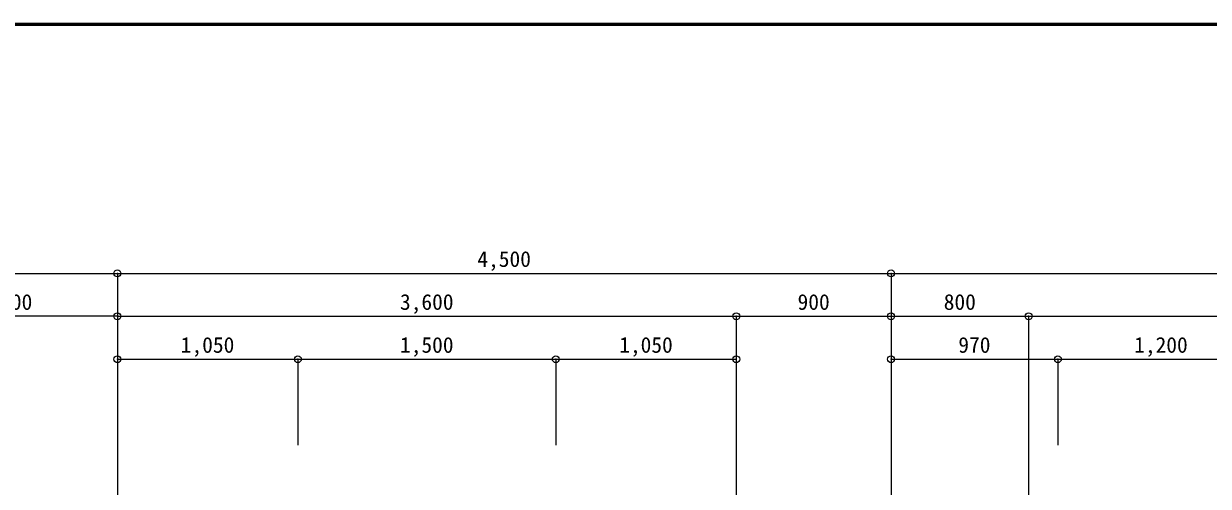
# Model space of a CAD drawing. Units: millimetres at full size, sheet at 1:50. Extents: x -9674 to 9699, y -6794 to 6791.
# Drawn here: x -2932 to 3958, y 4098 to 6791 of the extents above; entities that cross this region are included whole.
import ezdxf
from ezdxf.enums import TextEntityAlignment as Align

# ---------------------------------------------------------------- set-up
doc = ezdxf.new("R2010")
doc.units = ezdxf.units.MM
doc.header["$LTSCALE"] = 50
doc.header["$PDMODE"] = 32
doc.header["$PDSIZE"] = 40
doc.linetypes.add('CHAIN2', pattern=[12, 9, -1, 1, -1])
for name, color, linetype, lineweight in [('0-0_図面枠', 7, 'Continuous', 9), ('1-0_芯', 7, 'CHAIN2', 9), ('1-B_寸法', 7, 'Continuous', 9)]:
    doc.layers.add(name, color=color, linetype=linetype, lineweight=lineweight)
doc.styles.add('ＭＳ ゴシック', font='')
doc.styles.get('ＭＳ ゴシック').set_extended_font_data('MS Gothic')

msp = doc.modelspace()

# ---------------------------------------------------------------- linework, layer by layer
at = {"layer": '0-0_図面枠'}
for p, q in [((9697.16, 6789.66), (-9672.16, 6789.66)), ((9695.4, 6787.9), (-9670.4, 6787.9)), ((-9668.64, 6786.14), (9693.64, 6786.14)), ((9691.87, 6784.38), (-9666.87, 6784.38)), ((9690.11, 6782.61), (-9665.11, 6782.61)), ((9688.35, 6780.85), (-9663.35, 6780.85))]:
    msp.add_line(p, q, dxfattribs=at)
msp.add_lwpolyline([(9698.92, -6793.93), (9698.92, 6791.43), (-9673.92, 6791.43)], dxfattribs=at)
at = {"layer": '1-0_芯'}
for p, q in [((-2387.5, 4337.68), (-2387.5, -3842.32)), ((1212.5, 4337.68), (1212.5, 787.68)), ((2112.5, 4337.68), (2112.5, -3842.32)), ((2912.5, 4337.68), (2912.5, 787.68))]:
    msp.add_line(p, q, dxfattribs=at)
at = {"layer": '1-B_寸法'}
for p, q in [((-6587.5, 5337.68), (-2387.5, 5337.68)), ((-2387.5, 5337.68), (-2387.5, 4337.68)), ((-2387.5, 5337.68), (2112.5, 5337.68)), ((2112.5, 5337.68), (2112.5, 4337.68)), ((2112.5, 5337.68), (6512.5, 5337.68)), ((-2387.5, 5087.68), (-3687.5, 5087.68)), ((-2387.5, 5087.68), (1212.5, 5087.68)), ((1212.5, 5087.68), (1212.5, 4337.68)), ((1212.5, 5087.68), (2112.5, 5087.68)), ((2112.5, 5087.68), (2912.5, 5087.68)), ((2912.5, 5087.68), (2912.5, 4337.68)), ((2912.5, 5087.68), (6512.5, 5087.68)), ((-2387.5, 4837.68), (-1337.5, 4837.68)), ((-1337.5, 4837.68), (-1337.5, 4337.68)), ((-1337.5, 4837.68), (162.5, 4837.68)), ((162.5, 4837.68), (162.5, 4337.68)), ((162.5, 4837.68), (1212.5, 4837.68)), ((2112.5, 4837.68), (3082.5, 4837.68)), ((3082.5, 4837.68), (3082.5, 4337.68)), ((3082.5, 4837.68), (4282.5, 4837.68))]:
    msp.add_line(p, q, dxfattribs=at)
at = {"layer": '1-B_寸法', "color": 3}
for p in [(-2387.5, 5337.68), (2112.5, 5337.68), (-2387.5, 5087.68), (1212.5, 5087.68), (2112.5, 5087.68), (2912.5, 5087.68), (-2387.5, 4837.68), (-1337.5, 4837.68), (162.5, 4837.68), (1212.5, 4837.68), (2112.5, 4837.68), (3082.5, 4837.68)]:
    msp.add_point(p, dxfattribs=at)

# ---------------------------------------------------------------- texts
at = {"layer": '1-B_寸法', "style": 'ＭＳ ゴシック'}
for s, p in [('4,500', (-293.75, 5347.68)), ('1,300', (-3193.75, 5097.68)), ('3,600', (-743.75, 5097.68)), ('900', (1568.75, 5097.68)), ('800', (2418.75, 5097.68)), ('1,050', (-2018.75, 4847.68)), ('1,500', (-743.75, 4847.68)), ('1,050', (531.25, 4847.68)), ('970', (2503.75, 4847.68)), ('1,200', (3526.25, 4847.68))]:
    msp.add_text(s, height=91.64, dxfattribs=at).set_placement(p, align=Align.BOTTOM_LEFT)

doc.saveas('drawing.dxf')
